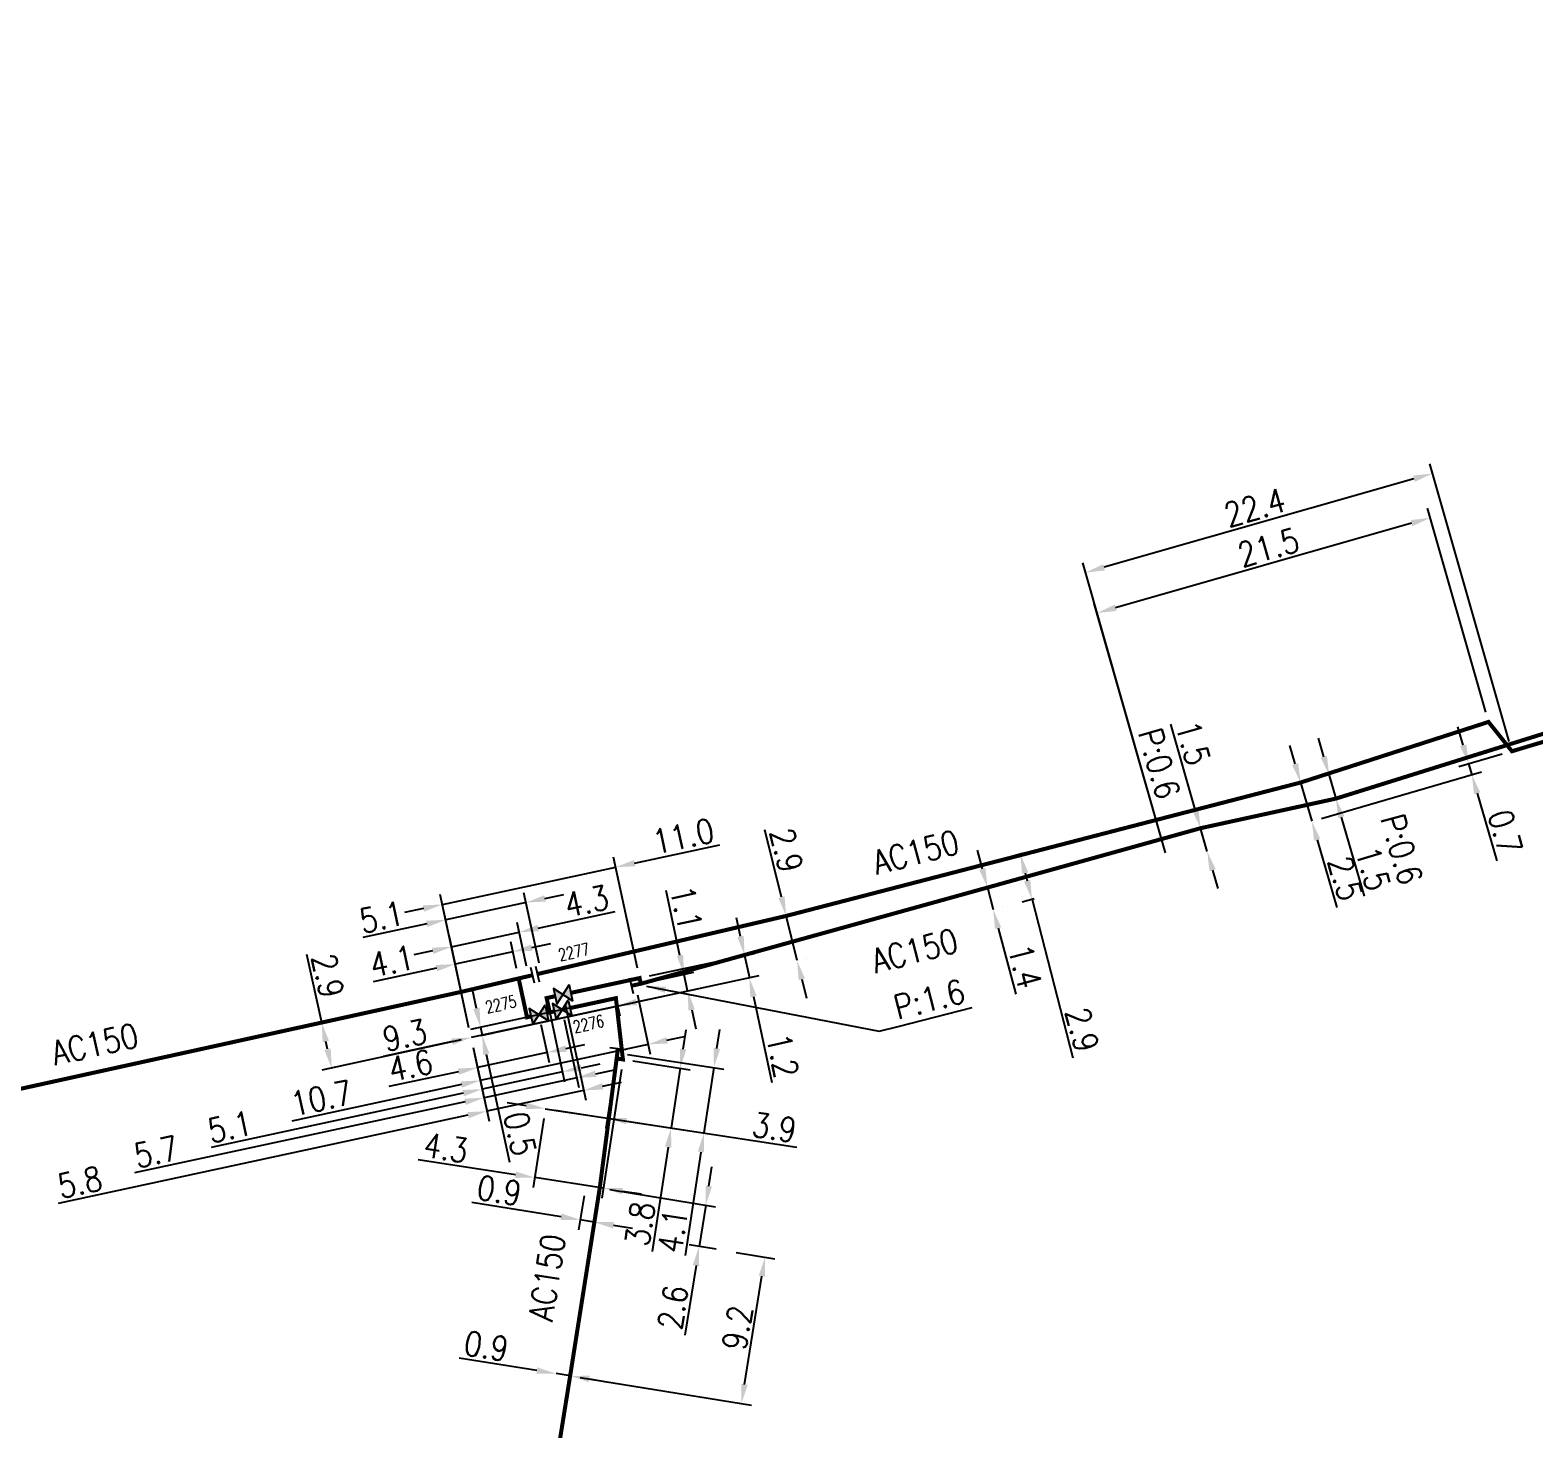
# Model space of a CAD drawing. Header units: millimetres. Extents: x 150000 to 151000, y 127000 to 127640.
# Drawn here: x 150205.5 to 150298.9, y 127209.3 to 127296.1 of the extents above; entities that cross this region are included whole.
import ezdxf
from ezdxf.enums import TextEntityAlignment as Align

# ---------------------------------------------------------------- set-up
doc = ezdxf.new("R2010")
doc.units = ezdxf.units.MM
doc.header["$PDMODE"] = 34
doc.layers.get('0').update_dxf_attribs({"linetype": 'CONTINUOUS'})
doc.layers.get('Defpoints').update_dxf_attribs({"linetype": 'CONTINUOUS'})
for name, color, linetype in [('G_120', 4, 'CONTINUOUS'), ('G_300', 7, 'CONTINUOUS'), ('G_340', 7, 'CONTINUOUS'), ('L_340', 7, 'CONTINUOUS')]:
    doc.layers.add(name, color=color, linetype=linetype)
doc.styles.add('G_ROMANS', font='ROMANS.SHX', dxfattribs={"width": 0.75})
doc.styles.get("Standard").update_dxf_attribs({"font": 'romans.shx', "width": 0.85})
doc.linetypes.add('G_typB_AP', pattern='A,5,-0.3,["o",Standard,S=1.5,R=0,X=0,Y=-0.5],-1.65', length=6.95)
doc.dimstyles.get("Standard").update_dxf_attribs({"dimtxt": 1.5, "dimasz": 1.2, "dimexe": 0.625, "dimexo": 0.625, "dimgap": 0.25, "dimtad": 1, "dimdec": 1, "dimzin": 0, "dimdsep": 46, "dimtxsty": 'Standard', "dimcen": -0.5, "dimadec": 0, "dimazin": 0, "dimtfac": 1, "dimtdec": 1, "dimtmove": 0, "dimatfit": 3, "dimfxl": 0, "dimtolj": 1, "dimtzin": 0, "dimarcsym": 0})

# ---------------------------------------------------------------- blocks, each defined once
blk = doc.blocks.new('*D63')
at = {"layer": 'Defpoints', "color": 0, "linetype": 'Continuous', "transparency": 16777216}
for p in [(150232.279, 127236.369), (150232.901, 127233.537), (150224.254, 127231.638)]:
    blk.add_point(p, dxfattribs=at)
at = {"layer": 'G_120', "color": 0, "linetype": 'Continuous', "lineweight": -2, "transparency": 16777216}
for p, q in [((150223.632, 127234.471), (150222.708, 127238.681)), ((150231.669, 127236.235), (150223.022, 127234.337)), ((150232.291, 127233.403), (150223.644, 127231.504)), ((150223.997, 127232.81), (150223.89, 127233.299))]:
    blk.add_line(p, q, dxfattribs=at)
at = {"layer": 'G_120', "color": 0, "linetype": 'Continuous', "transparency": 16777216}
for points in [[(150224.085, 127233.342), (150223.694, 127233.256), (150223.632, 127234.471)], [(150224.192, 127232.853), (150223.802, 127232.767), (150224.254, 127231.638)]]:
    blk.add_solid(points, dxfattribs=at)
at = {"layer": 'G_120', "color": 0, "linetype": 'Continuous', "transparency": 16777216, "insert": (150224.018, 127237.377), "char_height": 1.5, "attachment_point": 5, "rotation": 282.38404}
blk.add_mtext('\\A1;2.9', dxfattribs=at)
blk = doc.blocks.new('*D64')
at = {"layer": 'Defpoints', "color": 0, "linetype": 'Continuous', "transparency": 16777216}
for p in [(150252.45, 127241.084), (150253.134, 127238.318), (150253.134, 127238.318)]:
    blk.add_point(p, dxfattribs=at)
at = {"layer": 'G_120', "color": 0, "linetype": 'Continuous', "lineweight": -2, "transparency": 16777216}
for p, q in [((150252.162, 127242.249), (150251.127, 127246.434)), ((150253.134, 127238.318), (150252.45, 127241.084)), ((150253.741, 127238.468), (150253.741, 127238.468)), ((150253.422, 127237.153), (150253.711, 127235.988))]:
    blk.add_line(p, q, dxfattribs=at)
at = {"layer": 'G_120', "color": 0, "linetype": 'Continuous', "transparency": 16777216}
for points in [[(150252.356, 127242.297), (150251.968, 127242.201), (150252.45, 127241.084)], [(150253.617, 127237.201), (150253.228, 127237.105), (150253.134, 127238.318)]]:
    blk.add_solid(points, dxfattribs=at)
at = {"layer": 'G_120', "color": 0, "linetype": 'Continuous', "transparency": 16777216, "insert": (150252.471, 127245.164), "char_height": 1.5, "attachment_point": 5, "rotation": 283.89319}
blk.add_mtext('\\A1;2.9', dxfattribs=at)
blk = doc.blocks.new('*D65')
at = {"layer": 'Defpoints', "color": 0, "linetype": 'Continuous', "transparency": 16777216}
for p in [(150267.73, 127245.105), (150268.453, 127242.297), (150267.708, 127242.105)]:
    blk.add_point(p, dxfattribs=at)
at = {"layer": 'G_120', "color": 0, "linetype": 'Continuous', "lineweight": -2, "transparency": 16777216}
for p, q in [((150267.125, 127244.949), (150266.38, 127244.757)), ((150267.284, 127243.751), (150267.409, 127243.267)), ((150267.848, 127242.141), (150267.103, 127241.949)), ((150267.708, 127242.105), (150270.241, 127232.269))]:
    blk.add_line(p, q, dxfattribs=at)
at = {"layer": 'G_120', "color": 0, "linetype": 'Continuous', "transparency": 16777216}
for points in [[(150267.478, 127243.801), (150267.09, 127243.701), (150266.985, 127244.913)], [(150267.603, 127243.317), (150267.215, 127243.217), (150267.708, 127242.105)]]:
    blk.add_solid(points, dxfattribs=at)
at = {"layer": 'G_120', "color": 0, "linetype": 'Continuous', "transparency": 16777216, "insert": (150270.822, 127234.025), "char_height": 1.5, "attachment_point": 5, "rotation": 284.44265}
blk.add_mtext('\\A1;2.9', dxfattribs=at)
blk = doc.blocks.new('*D127')
at = {"layer": 'Defpoints', "color": 0, "linetype": 'Continuous', "transparency": 16777216}
for p in [(150248.725, 127220.303), (150251.141, 127219.914), (150239.05, 127212.541)]:
    blk.add_point(p, dxfattribs=at)
at = {"layer": 'G_120', "color": 0, "linetype": 'Continuous', "lineweight": -2, "transparency": 16777216}
for p, q in [((150249.342, 127220.203), (150251.758, 127219.815)), ((150249.87, 127212.015), (150250.951, 127218.729)), ((150239.667, 127212.442), (150250.297, 127210.731))]:
    blk.add_line(p, q, dxfattribs=at)
at = {"layer": 'G_120', "color": 0, "linetype": 'Continuous', "transparency": 16777216}
for points in [[(150250.753, 127218.761), (150251.148, 127218.697), (150251.141, 127219.914)], [(150249.673, 127212.047), (150250.068, 127211.984), (150249.68, 127210.831)]]:
    blk.add_solid(points, dxfattribs=at)
at = {"layer": 'G_120', "color": 0, "linetype": 'Continuous', "transparency": 16777216, "insert": (150249.423, 127215.531), "char_height": 1.5, "attachment_point": 5, "rotation": 80.85842}
blk.add_mtext('\\A1;9.2', dxfattribs=at)
blk = doc.blocks.new('*D128')
at = {"layer": 'Defpoints', "color": 0, "linetype": 'Continuous', "transparency": 16777216}
for p in [(150238.173, 127212.682), (150238.173, 127212.682), (150239.051, 127212.541)]:
    blk.add_point(p, dxfattribs=at)
at = {"layer": 'G_120', "color": 0, "linetype": 'Continuous', "lineweight": -2, "transparency": 16777216}
for p, q in [((150236.988, 127212.873), (150232.154, 127213.651)), ((150239.051, 127212.541), (150238.173, 127212.682)), ((150240.235, 127212.351), (150241.42, 127212.16))]:
    blk.add_line(p, q, dxfattribs=at)
at = {"layer": 'G_120', "color": 0, "linetype": 'Continuous', "transparency": 16777216}
for points in [[(150237.02, 127213.071), (150236.956, 127212.676), (150238.173, 127212.682)], [(150240.267, 127212.548), (150240.204, 127212.153), (150239.051, 127212.541)]]:
    blk.add_solid(points, dxfattribs=at)
at = {"layer": 'G_120', "color": 0, "linetype": 'Continuous', "transparency": 16777216, "insert": (150233.849, 127214.391), "char_height": 1.5, "attachment_point": 5, "rotation": 350.85842}
blk.add_mtext('\\A1;0.9', dxfattribs=at)
blk = doc.blocks.new('*D155')
at = {"layer": 'Defpoints', "color": 0, "linetype": 'Continuous', "transparency": 16777216}
for p in [(150240.886, 127224.198), (150247.049, 127220.572), (150248.725, 127220.303)]:
    blk.add_point(p, dxfattribs=at)
at = {"layer": 'G_120', "color": 0, "linetype": 'Continuous', "lineweight": -2, "transparency": 16777216}
for p, q in [((150247.653, 127224.324), (150247.844, 127225.509)), ((150241.503, 127224.098), (150248.079, 127223.04)), ((150247.462, 127223.139), (150247.049, 127220.572)), ((150248.108, 127220.402), (150246.432, 127220.672)), ((150246.859, 127219.388), (150246.164, 127215.072))]:
    blk.add_line(p, q, dxfattribs=at)
at = {"layer": 'G_120', "color": 0, "linetype": 'Continuous', "transparency": 16777216}
for points in [[(150247.455, 127224.356), (150247.85, 127224.292), (150247.462, 127223.139)], [(150246.661, 127219.419), (150247.056, 127219.356), (150247.049, 127220.572)]]:
    blk.add_solid(points, dxfattribs=at)
at = {"layer": 'G_120', "color": 0, "linetype": 'Continuous', "transparency": 16777216, "insert": (150245.429, 127216.796), "char_height": 1.5, "attachment_point": 5, "rotation": 80.85842}
blk.add_mtext('\\A1;2.6', dxfattribs=at)
blk = doc.blocks.new('*D156')
at = {"layer": 'Defpoints', "color": 0, "linetype": 'Continuous', "transparency": 16777216}
for p in [(150240.011, 127224.338), (150240.886, 127224.198), (150239.671, 127222.227)]:
    blk.add_point(p, dxfattribs=at)
at = {"layer": 'G_120', "color": 0, "linetype": 'Continuous', "lineweight": -2, "transparency": 16777216}
for p, q in [((150239.912, 127223.721), (150239.572, 127221.61)), ((150238.487, 127222.417), (150232.958, 127223.307)), ((150240.786, 127223.581), (150240.447, 127221.469)), ((150240.546, 127222.086), (150239.671, 127222.227)), ((150241.731, 127221.895), (150242.915, 127221.705))]:
    blk.add_line(p, q, dxfattribs=at)
at = {"layer": 'G_120', "color": 0, "linetype": 'Continuous', "transparency": 16777216}
for points in [[(150238.518, 127222.615), (150238.455, 127222.22), (150239.671, 127222.227)], [(150241.762, 127222.093), (150241.699, 127221.698), (150240.546, 127222.086)]]:
    blk.add_solid(points, dxfattribs=at)
at = {"layer": 'G_120', "color": 0, "linetype": 'Continuous', "transparency": 16777216, "insert": (150234.652, 127224.047), "char_height": 1.5, "attachment_point": 5, "rotation": 350.85842}
blk.add_mtext('\\A1;0.9', dxfattribs=at)
blk = doc.blocks.new('*D157')
at = {"layer": 'Defpoints', "color": 0, "linetype": 'Continuous', "transparency": 16777216}
for p in [(150264.939, 127242.844), (150265.298, 127241.491), (150265.298, 127241.491)]:
    blk.add_point(p, dxfattribs=at)
at = {"layer": 'G_120', "color": 0, "linetype": 'Continuous', "lineweight": -2, "transparency": 16777216}
for p, q in [((150264.631, 127244.004), (150264.323, 127245.164)), ((150264.939, 127242.844), (150265.298, 127241.491)), ((150265.543, 127243.005), (150265.543, 127243.005)), ((150265.902, 127241.652), (150265.902, 127241.652)), ((150265.606, 127240.331), (150266.696, 127236.224))]:
    blk.add_line(p, q, dxfattribs=at)
at = {"layer": 'G_120', "color": 0, "linetype": 'Continuous', "transparency": 16777216}
for points in [[(150264.824, 127244.055), (150264.437, 127243.953), (150264.939, 127242.844)], [(150265.799, 127240.383), (150265.412, 127240.28), (150265.298, 127241.491)]]:
    blk.add_solid(points, dxfattribs=at)
at = {"layer": 'G_120', "color": 0, "linetype": 'Continuous', "transparency": 16777216, "insert": (150267.272, 127237.954), "char_height": 1.5, "attachment_point": 5, "rotation": 284.87034}
blk.add_mtext('\\A1;1.4', dxfattribs=at)
blk = doc.blocks.new('*D158')
at = {"layer": 'Defpoints', "color": 0, "linetype": 'Continuous', "transparency": 16777216}
for p in [(150278.168, 127246.529), (150278.58, 127245.086), (150278.58, 127245.086)]:
    blk.add_point(p, dxfattribs=at)
at = {"layer": 'G_120', "color": 0, "linetype": 'Continuous', "lineweight": -2, "transparency": 16777216}
for p, q in [((150277.838, 127247.682), (150276.325, 127252.978)), ((150278.58, 127245.086), (150278.168, 127246.529)), ((150278.91, 127243.933), (150279.24, 127242.779))]:
    blk.add_line(p, q, dxfattribs=at)
at = {"layer": 'G_120', "color": 0, "linetype": 'Continuous', "transparency": 16777216}
for points in [[(150278.031, 127247.737), (150277.646, 127247.627), (150278.168, 127246.529)], [(150279.103, 127243.988), (150278.718, 127243.878), (150278.58, 127245.086)]]:
    blk.add_solid(points, dxfattribs=at)
at = {"layer": 'G_120', "color": 0, "linetype": 'Continuous', "transparency": 16777216, "insert": (150277.697, 127251.815), "char_height": 1.5, "attachment_point": 5, "rotation": 285.95245}
blk.add_mtext('\\A1;1.5', dxfattribs=at)
blk = doc.blocks.new('*D163')
at = {"layer": 'Defpoints', "color": 0, "linetype": 'Continuous', "transparency": 16777216}
for p in [(150286.15, 127249.808), (150286.15, 127249.808), (150286.567, 127248.366)]:
    blk.add_point(p, dxfattribs=at)
at = {"layer": 'G_120', "color": 0, "linetype": 'Continuous', "lineweight": -2, "transparency": 16777216}
for p, q in [((150285.816, 127250.961), (150285.482, 127252.114)), ((150286.15, 127249.808), (150286.567, 127248.366)), ((150286.901, 127247.213), (150288.318, 127242.315))]:
    blk.add_line(p, q, dxfattribs=at)
at = {"layer": 'G_120', "color": 0, "linetype": 'Continuous', "transparency": 16777216}
for points in [[(150286.008, 127251.017), (150285.624, 127250.905), (150286.15, 127249.808)], [(150287.093, 127247.269), (150286.708, 127247.158), (150286.567, 127248.366)]]:
    blk.add_solid(points, dxfattribs=at)
at = {"layer": 'G_120', "color": 0, "linetype": 'Continuous', "transparency": 16777216, "insert": (150288.863, 127244.028), "char_height": 1.5, "attachment_point": 5, "rotation": 286.14043}
blk.add_mtext('\\A1;1.5', dxfattribs=at)
blk = doc.blocks.new('*D179')
at = {"layer": 'Defpoints', "color": 0, "linetype": 'Continuous', "transparency": 16777216}
for p in [(150241.981, 127232.586), (150237.507, 127229.122), (150237.507, 127229.122)]:
    blk.add_point(p, dxfattribs=at)
at = {"layer": 'L_340', "color": 0, "linetype": 'Continuous', "lineweight": -2, "transparency": 16777216}
for p, q in [((150241.887, 127231.968), (150241.267, 127227.915)), ((150236.32, 127229.304), (150235.134, 127229.485)), ((150237.507, 127229.122), (150241.362, 127228.533)), ((150242.548, 127228.352), (150253.107, 127226.738))]:
    blk.add_line(p, q, dxfattribs=at)
at = {"layer": 'L_340', "color": 0, "linetype": 'Continuous', "transparency": 16777216}
for points in [[(150236.351, 127229.502), (150236.29, 127229.106), (150237.507, 127229.122)], [(150242.578, 127228.55), (150242.518, 127228.154), (150241.362, 127228.533)]]:
    blk.add_solid(points, dxfattribs=at)
at = {"layer": 'L_340', "color": 0, "linetype": 'Continuous', "transparency": 16777216, "insert": (150251.721, 127227.961), "char_height": 1.5, "attachment_point": 5, "rotation": 351.30947}
blk.add_mtext('\\A1;3.9', dxfattribs=at)
blk = doc.blocks.new('*D180')
at = {"layer": 'Defpoints', "color": 0, "linetype": 'Continuous', "transparency": 16777216}
for p in [(150242.324, 127232.18), (150237.507, 127229.122), (150236.853, 127224.845)]:
    blk.add_point(p, dxfattribs=at)
at = {"layer": 'G_120', "color": 0, "linetype": 'Continuous', "lineweight": -2, "transparency": 16777216}
for p, q in [((150242.229, 127231.562), (150241.009, 127223.578)), ((150237.412, 127228.505), (150236.758, 127224.227)), ((150235.667, 127225.027), (150229.619, 127225.951)), ((150241.104, 127224.196), (150236.853, 127224.845)), ((150242.29, 127224.014), (150243.476, 127223.833))]:
    blk.add_line(p, q, dxfattribs=at)
at = {"layer": 'G_120', "color": 0, "linetype": 'Continuous', "transparency": 16777216}
for points in [[(150235.697, 127225.224), (150235.636, 127224.829), (150236.853, 127224.845)], [(150242.32, 127224.212), (150242.26, 127223.817), (150241.104, 127224.196)]]:
    blk.add_solid(points, dxfattribs=at)
at = {"layer": 'G_120', "color": 0, "linetype": 'Continuous', "transparency": 16777216, "insert": (150231.338, 127226.7), "char_height": 1.5, "attachment_point": 5, "rotation": 351.30947}
blk.add_mtext('\\A1;4.3', dxfattribs=at)
blk = doc.blocks.new('*D181')
at = {"layer": 'Defpoints', "color": 0, "linetype": 'Continuous', "transparency": 16777216}
for p in [(150242.324, 127232.18), (150237.507, 127229.122), (150245.31, 127227.93)]:
    blk.add_point(p, dxfattribs=at)
at = {"layer": 'G_120', "color": 0, "linetype": 'Continuous', "lineweight": -2, "transparency": 16777216}
for p, q in [((150246.058, 127232.823), (150246.239, 127234.009)), ((150242.942, 127232.085), (150246.495, 127231.542)), ((150245.877, 127231.637), (150245.31, 127227.93)), ((150238.124, 127229.028), (150245.928, 127227.835)), ((150245.129, 127226.743), (150244.137, 127220.257))]:
    blk.add_line(p, q, dxfattribs=at)
at = {"layer": 'G_120', "color": 0, "linetype": 'Continuous', "transparency": 16777216}
for points in [[(150245.86, 127232.853), (150246.256, 127232.793), (150245.877, 127231.637)], [(150244.931, 127226.774), (150245.327, 127226.713), (150245.31, 127227.93)]]:
    blk.add_solid(points, dxfattribs=at)
at = {"layer": 'G_120', "color": 0, "linetype": 'Continuous', "transparency": 16777216, "insert": (150243.388, 127221.976), "char_height": 1.5, "attachment_point": 5, "rotation": 81.30947}
blk.add_mtext('\\A1;3.8', dxfattribs=at)
blk = doc.blocks.new('*D182')
at = {"layer": 'Defpoints', "color": 0, "linetype": 'Continuous', "transparency": 16777216}
for p in [(150241.981, 127232.586), (150237.507, 127229.122), (150247.35, 127227.618)]:
    blk.add_point(p, dxfattribs=at)
at = {"layer": 'L_340', "color": 0, "linetype": 'Continuous', "lineweight": -2, "transparency": 16777216}
for p, q in [((150248.151, 127232.857), (150248.332, 127234.043)), ((150242.599, 127232.492), (150248.587, 127231.576)), ((150247.97, 127231.671), (150247.35, 127227.618)), ((150238.124, 127229.028), (150247.968, 127227.523)), ((150247.169, 127226.432), (150246.187, 127220.007))]:
    blk.add_line(p, q, dxfattribs=at)
at = {"layer": 'L_340', "color": 0, "linetype": 'Continuous', "transparency": 16777216}
for points in [[(150247.953, 127232.887), (150248.349, 127232.827), (150247.97, 127231.671)], [(150246.971, 127226.462), (150247.366, 127226.401), (150247.35, 127227.618)]]:
    blk.add_solid(points, dxfattribs=at)
at = {"layer": 'L_340', "color": 0, "linetype": 'Continuous', "transparency": 16777216, "insert": (150245.41, 127221.545), "char_height": 1.5, "attachment_point": 5, "rotation": 81.30947}
blk.add_mtext('\\A1;4.1', dxfattribs=at)
blk = doc.blocks.new('*D183')
at = {"layer": 'Defpoints', "color": 0, "linetype": 'Continuous', "transparency": 16777216}
for p in [(150241.888, 127235.981), (150232.901, 127233.537), (150232.901, 127233.537)]:
    blk.add_point(p, dxfattribs=at)
at = {"layer": 'G_120', "color": 0, "linetype": 'Continuous', "lineweight": -2, "transparency": 16777216}
for p, q in [((150243.166, 127235.745), (150244.34, 127235.997)), ((150241.993, 127235.492), (150232.901, 127233.537)), ((150242.02, 127235.37), (150242.125, 127234.881)), ((150231.728, 127233.285), (150227.454, 127232.365))]:
    blk.add_line(p, q, dxfattribs=at)
at = {"layer": 'G_120', "color": 0, "linetype": 'Continuous', "transparency": 16777216}
for points in [[(150243.124, 127235.94), (150243.208, 127235.549), (150241.993, 127235.492)], [(150231.686, 127233.48), (150231.77, 127233.089), (150232.901, 127233.537)]]:
    blk.add_solid(points, dxfattribs=at)
at = {"layer": 'G_120', "color": 0, "linetype": 'Continuous', "transparency": 16777216, "insert": (150228.794, 127233.676), "char_height": 1.5, "attachment_point": 5, "rotation": 12.13827}
blk.add_mtext('\\A1;9.3', dxfattribs=at)
blk = doc.blocks.new('*D184')
at = {"layer": 'Defpoints', "color": 0, "linetype": 'Continuous', "transparency": 16777216}
for p in [(150231.329, 127240.845), (150237.258, 127237.533), (150232.901, 127233.537)]:
    blk.add_point(p, dxfattribs=at)
at = {"layer": 'L_340', "color": 0, "linetype": 'Continuous', "lineweight": -2, "transparency": 16777216}
for p, q in [((150237.127, 127238.144), (150236.184, 127242.528)), ((150237.488, 127242.17), (150238.662, 127242.422)), ((150232.77, 127234.148), (150231.198, 127241.456)), ((150236.315, 127241.917), (150231.329, 127240.845)), ((150230.156, 127240.593), (150226.193, 127239.74))]:
    blk.add_line(p, q, dxfattribs=at)
at = {"layer": 'L_340', "color": 0, "linetype": 'Continuous', "transparency": 16777216}
for points in [[(150237.446, 127242.365), (150237.531, 127241.974), (150236.315, 127241.917)], [(150230.114, 127240.788), (150230.198, 127240.397), (150231.329, 127240.845)]]:
    blk.add_solid(points, dxfattribs=at)
at = {"layer": 'L_340', "color": 0, "linetype": 'Continuous', "transparency": 16777216, "insert": (150227.355, 127241.013), "char_height": 1.5, "attachment_point": 5, "rotation": 12.13827}
blk.add_mtext('\\A1;5.1', dxfattribs=at)
blk = doc.blocks.new('*D185')
at = {"layer": 'Defpoints', "color": 0, "linetype": 'Continuous', "transparency": 16777216}
for p in [(150231.921, 127238.094), (150235.854, 127237.206), (150232.901, 127233.537)]:
    blk.add_point(p, dxfattribs=at)
at = {"layer": 'G_120', "color": 0, "linetype": 'Continuous', "lineweight": -2, "transparency": 16777216}
for p, q in [((150235.723, 127237.817), (150235.366, 127239.475)), ((150232.77, 127234.148), (150231.79, 127238.705)), ((150235.498, 127238.864), (150231.921, 127238.094)), ((150236.671, 127239.116), (150237.844, 127239.368)), ((150230.748, 127237.842), (150226.83, 127236.999))]:
    blk.add_line(p, q, dxfattribs=at)
at = {"layer": 'G_120', "color": 0, "linetype": 'Continuous', "transparency": 16777216}
for points in [[(150236.629, 127239.311), (150236.713, 127238.92), (150235.498, 127238.864)], [(150230.706, 127238.037), (150230.79, 127237.646), (150231.921, 127238.094)]]:
    blk.add_solid(points, dxfattribs=at)
at = {"layer": 'G_120', "color": 0, "linetype": 'Continuous', "transparency": 16777216, "insert": (150227.992, 127238.272), "char_height": 1.5, "attachment_point": 5, "rotation": 12.13827}
blk.add_mtext('\\A1;4.1', dxfattribs=at)
blk = doc.blocks.new('*D186')
at = {"layer": 'Defpoints', "color": 0, "linetype": 'Continuous', "transparency": 16777216}
for p in [(150231.689, 127239.171), (150236.479, 127237.351), (150232.901, 127233.537)]:
    blk.add_point(p, dxfattribs=at)
at = {"layer": 'L_340', "color": 0, "linetype": 'Continuous', "lineweight": -2, "transparency": 16777216}
for p, q in [((150237.066, 127240.328), (150241.834, 127241.353)), ((150236.348, 127237.962), (150235.762, 127240.687)), ((150232.77, 127234.148), (150231.558, 127239.783)), ((150231.689, 127239.171), (150235.893, 127240.076)), ((150230.516, 127238.919), (150229.343, 127238.667))]:
    blk.add_line(p, q, dxfattribs=at)
at = {"layer": 'L_340', "color": 0, "linetype": 'Continuous', "transparency": 16777216}
for points in [[(150237.024, 127240.524), (150237.109, 127240.132), (150235.893, 127240.076)], [(150230.474, 127239.115), (150230.558, 127238.724), (150231.689, 127239.171)]]:
    blk.add_solid(points, dxfattribs=at)
at = {"layer": 'L_340', "color": 0, "linetype": 'Continuous', "transparency": 16777216, "insert": (150240.074, 127241.998), "char_height": 1.5, "attachment_point": 5, "rotation": 12.13827}
blk.add_mtext('\\A1;4.3', dxfattribs=at)
blk = doc.blocks.new('*D187')
at = {"layer": 'Defpoints', "color": 0, "linetype": 'Continuous', "transparency": 16777216}
for p in [(150241.888, 127235.981), (150232.901, 127233.537), (150233.592, 127233.686)]:
    blk.add_point(p, dxfattribs=at)
at = {"layer": 'G_120', "color": 0, "linetype": 'Continuous', "lineweight": -2, "transparency": 16777216}
for p, q in [((150241.277, 127235.85), (150232.876, 127234.043)), ((150233.235, 127235.347), (150232.982, 127236.521)), ((150233.487, 127234.174), (150233.592, 127233.686)), ((150233.512, 127233.668), (150234.203, 127233.817)), ((150233.845, 127232.512), (150235.286, 127225.812))]:
    blk.add_line(p, q, dxfattribs=at)
at = {"layer": 'G_120', "color": 0, "linetype": 'Continuous', "transparency": 16777216}
for points in [[(150233.43, 127235.39), (150233.039, 127235.305), (150233.487, 127234.174)], [(150234.04, 127232.554), (150233.649, 127232.47), (150233.592, 127233.686)]]:
    blk.add_solid(points, dxfattribs=at)
at = {"layer": 'G_120', "color": 0, "linetype": 'Continuous', "transparency": 16777216, "insert": (150235.93, 127227.573), "char_height": 1.5, "attachment_point": 5, "rotation": 282.13827}
blk.add_mtext('\\A1;0.5', dxfattribs=at)
blk = doc.blocks.new('*D188')
at = {"layer": 'Defpoints', "color": 0, "linetype": 'Continuous', "transparency": 16777216}
for p in [(150231.125, 127241.797), (150243.359, 127237.228), (150232.901, 127233.537)]:
    blk.add_point(p, dxfattribs=at)
at = {"layer": 'G_120', "color": 0, "linetype": 'Continuous', "lineweight": -2, "transparency": 16777216}
for p, q in [((150243.052, 127244.362), (150248.335, 127245.499)), ((150243.227, 127237.839), (150241.747, 127244.721)), ((150231.125, 127241.797), (150241.879, 127244.11)), ((150232.77, 127234.148), (150230.993, 127242.408)), ((150229.951, 127241.545), (150228.778, 127241.292))]:
    blk.add_line(p, q, dxfattribs=at)
at = {"layer": 'G_120', "color": 0, "linetype": 'Continuous', "transparency": 16777216}
for points in [[(150243.01, 127244.558), (150243.094, 127244.167), (150241.879, 127244.11)], [(150229.909, 127241.74), (150229.993, 127241.349), (150231.125, 127241.797)]]:
    blk.add_solid(points, dxfattribs=at)
at = {"layer": 'G_120', "color": 0, "linetype": 'Continuous', "transparency": 16777216, "insert": (150246.069, 127246.034), "char_height": 1.5, "attachment_point": 5, "rotation": 12.13827}
blk.add_mtext('\\A1;11.0', dxfattribs=at)
blk = doc.blocks.new('*D189')
at = {"layer": 'Defpoints', "color": 0, "linetype": 'Continuous', "transparency": 16777216}
for p in [(150243.092, 127236.803), (150246.339, 127236.427), (150232.901, 127233.537)]:
    blk.add_point(p, dxfattribs=at)
at = {"layer": 'L_340', "color": 0, "linetype": 'Continuous', "lineweight": -2, "transparency": 16777216}
for p, q in [((150245.866, 127238.627), (150244.999, 127242.657)), ((150243.703, 127236.934), (150246.729, 127237.585)), ((150246.339, 127236.427), (150246.118, 127237.454)), ((150233.512, 127233.668), (150246.95, 127236.559)), ((150246.591, 127235.254), (150246.844, 127234.081))]:
    blk.add_line(p, q, dxfattribs=at)
at = {"layer": 'L_340', "color": 0, "linetype": 'Continuous', "transparency": 16777216}
for points in [[(150246.061, 127238.669), (150245.67, 127238.585), (150246.118, 127237.454)], [(150246.787, 127235.296), (150246.396, 127235.212), (150246.339, 127236.427)]]:
    blk.add_solid(points, dxfattribs=at)
at = {"layer": 'L_340', "color": 0, "linetype": 'Continuous', "transparency": 16777216, "insert": (150246.253, 127241.584), "char_height": 1.5, "attachment_point": 5, "rotation": 282.13827}
blk.add_mtext('\\A1;1.1', dxfattribs=at)
blk = doc.blocks.new('*D190')
at = {"layer": 'Defpoints', "color": 0, "linetype": 'Continuous', "transparency": 16777216}
for p in [(150243.359, 127237.228), (150250.172, 127237.252), (150232.901, 127233.537)]:
    blk.add_point(p, dxfattribs=at)
at = {"layer": 'G_120', "color": 0, "linetype": 'Continuous', "lineweight": -2, "transparency": 16777216}
for p, q in [((150249.624, 127239.803), (150249.371, 127240.976)), ((150243.97, 127237.36), (150250.487, 127238.761)), ((150249.876, 127238.63), (150250.172, 127237.252)), ((150233.512, 127233.668), (150250.784, 127237.383)), ((150250.425, 127236.078), (150251.571, 127230.75))]:
    blk.add_line(p, q, dxfattribs=at)
at = {"layer": 'G_120', "color": 0, "linetype": 'Continuous', "transparency": 16777216}
for points in [[(150249.819, 127239.845), (150249.428, 127239.761), (150249.876, 127238.63)], [(150250.62, 127236.12), (150250.229, 127236.036), (150250.172, 127237.252)]]:
    blk.add_solid(points, dxfattribs=at)
at = {"layer": 'G_120', "color": 0, "linetype": 'Continuous', "transparency": 16777216, "insert": (150252.234, 127232.421), "char_height": 1.5, "attachment_point": 5, "rotation": 282.13827}
blk.add_mtext('\\A1;1.2', dxfattribs=at)
blk = doc.blocks.new('*D191')
at = {"layer": 'Defpoints', "color": 0, "linetype": 'Continuous', "transparency": 16777216}
for p in [(150243.092, 127236.803), (150232.901, 127233.537), (150233.474, 127230.874)]:
    blk.add_point(p, dxfattribs=at)
at = {"layer": 'L_340', "color": 0, "linetype": 'Continuous', "lineweight": -2, "transparency": 16777216}
for p, q in [((150243.224, 127236.192), (150244.017, 127232.502)), ((150243.886, 127233.113), (150233.474, 127230.874)), ((150245.059, 127233.366), (150246.232, 127233.618)), ((150233.033, 127232.926), (150233.605, 127230.263)), ((150232.301, 127230.622), (150221.777, 127228.358))]:
    blk.add_line(p, q, dxfattribs=at)
at = {"layer": 'L_340', "color": 0, "linetype": 'Continuous', "transparency": 16777216}
for points in [[(150245.017, 127233.561), (150245.101, 127233.17), (150243.886, 127233.113)], [(150232.259, 127230.817), (150232.343, 127230.426), (150233.474, 127230.874)]]:
    blk.add_solid(points, dxfattribs=at)
at = {"layer": 'L_340', "color": 0, "linetype": 'Continuous', "transparency": 16777216, "insert": (150223.622, 127229.778), "char_height": 1.5, "attachment_point": 5, "rotation": 12.13827}
blk.add_mtext('\\A1;10.7', dxfattribs=at)
blk = doc.blocks.new('*D192')
at = {"layer": 'Defpoints', "color": 0, "linetype": 'Continuous', "transparency": 16777216}
for p in [(150237.591, 127235.988), (150232.901, 127233.537), (150233.589, 127230.338)]:
    blk.add_point(p, dxfattribs=at)
at = {"layer": 'G_120', "color": 0, "linetype": 'Continuous', "lineweight": -2, "transparency": 16777216}
for p, q in [((150237.722, 127235.376), (150238.707, 127230.799)), ((150233.033, 127232.926), (150233.721, 127229.727)), ((150238.575, 127231.41), (150233.589, 127230.338)), ((150239.748, 127231.663), (150240.922, 127231.915)), ((150232.416, 127230.086), (150216.778, 127226.722))]:
    blk.add_line(p, q, dxfattribs=at)
at = {"layer": 'G_120', "color": 0, "linetype": 'Continuous', "transparency": 16777216}
for points in [[(150239.706, 127231.858), (150239.79, 127231.467), (150238.575, 127231.41)], [(150232.374, 127230.281), (150232.458, 127229.89), (150233.589, 127230.338)]]:
    blk.add_solid(points, dxfattribs=at)
at = {"layer": 'G_120', "color": 0, "linetype": 'Continuous', "transparency": 16777216, "insert": (150217.94, 127227.995), "char_height": 1.5, "attachment_point": 5, "rotation": 12.13827}
blk.add_mtext('\\A1;5.1', dxfattribs=at)
blk = doc.blocks.new('G_340_07')
at = {"color": 0, "linetype": 'Continuous', "const_width": 0.25, "flags": 128}
blk.add_lwpolyline([(0, 0), (1.25, 0)], dxfattribs=at)
at = {"color": 0, "linetype": 'Continuous', "flags": 128}
blk.add_lwpolyline([(1.25, -0.5), (1.25, 0.5)], dxfattribs=at)
at = {"color": 0, "linetype": 'Continuous', "style": 'G_ROMANS', "width": 0.75, "flags": 3}
for tag, p in [('DEF_LEG', (0, -5)), ('DEF_COUP', (0, -7.5)), ('DEF_TYPE', (0, -10))]:
    blk.add_attdef(tag, text='', height=1.2, dxfattribs=at).set_placement(p, align=Align.MIDDLE)
blk = doc.blocks.new('G_300_04')
at = {"linetype": 'Continuous'}
h = blk.add_hatch(color=0, dxfattribs=at)
h.paths.add_polyline_path([(-1, 1), (-1, -1), (0, 0)])
h.paths.add_polyline_path([(1, 1), (0, 0), (1, -1)])
at = {"color": 0, "linetype": 'Continuous', "flags": 128}
blk.add_lwpolyline([(-1, -1), (1, 1), (1, -1), (-1, 1)], close=True, dxfattribs=at)
at = {"color": 0, "linetype": 'Continuous', "width": 0.75}
blk.add_attdef('NUM', text='', height=1.5, dxfattribs=at).set_placement((0, 2.1), align=Align.MIDDLE_CENTER)
at = {"color": 0, "linetype": 'Continuous', "width": 0.75, "flags": 3}
for tag, p in [('DEF_LEG', (0, -5)), ('DEF_COUP', (0, -7.5)), ('DEF_TYPE', (0, -10))]:
    blk.add_attdef(tag, text='', height=1.2, dxfattribs=at).set_placement(p, align=Align.MIDDLE)
blk = doc.blocks.new('*D193')
at = {"layer": 'Defpoints', "color": 0, "linetype": 'Continuous', "transparency": 16777216}
for p in [(150238.554, 127235.26), (150232.901, 127233.537), (150233.705, 127229.801)]:
    blk.add_point(p, dxfattribs=at)
at = {"layer": 'G_300', "color": 0, "linetype": 'Continuous', "lineweight": -2, "transparency": 16777216}
for p, q in [((150238.685, 127234.649), (150239.593, 127230.428)), ((150233.033, 127232.926), (150233.836, 127229.19)), ((150240.635, 127231.292), (150241.808, 127231.544)), ((150239.461, 127231.039), (150233.705, 127229.801)), ((150232.531, 127229.549), (150212.026, 127225.138))]:
    blk.add_line(p, q, dxfattribs=at)
at = {"layer": 'G_300', "color": 0, "linetype": 'Continuous', "transparency": 16777216}
for points in [[(150240.592, 127231.487), (150240.677, 127231.096), (150239.461, 127231.039)], [(150232.489, 127229.744), (150232.574, 127229.353), (150233.705, 127229.801)]]:
    blk.add_solid(points, dxfattribs=at)
at = {"layer": 'G_300', "color": 0, "linetype": 'Continuous', "transparency": 16777216, "insert": (150213.366, 127226.449), "char_height": 1.5, "attachment_point": 5, "rotation": 12.13827}
blk.add_mtext('\\A1;5.7', dxfattribs=at)
blk = doc.blocks.new('*D194')
at = {"layer": 'Defpoints', "color": 0, "linetype": 'Continuous', "transparency": 16777216}
for p in [(150238.608, 127236.206), (150232.901, 127233.537), (150233.884, 127228.967)]:
    blk.add_point(p, dxfattribs=at)
at = {"layer": 'G_300', "color": 0, "linetype": 'Continuous', "lineweight": -2, "transparency": 16777216}
for p, q in [((150238.74, 127235.595), (150240.019, 127229.648)), ((150233.033, 127232.926), (150234.015, 127228.356)), ((150239.887, 127230.259), (150233.884, 127228.967)), ((150241.061, 127230.511), (150242.234, 127230.763)), ((150232.711, 127228.715), (150207.289, 127223.247))]:
    blk.add_line(p, q, dxfattribs=at)
at = {"layer": 'G_300', "color": 0, "linetype": 'Continuous', "transparency": 16777216}
for points in [[(150241.019, 127230.707), (150241.103, 127230.315), (150239.887, 127230.259)], [(150232.669, 127228.911), (150232.753, 127228.52), (150233.884, 127228.967)]]:
    blk.add_solid(points, dxfattribs=at)
at = {"layer": 'G_300', "color": 0, "linetype": 'Continuous', "transparency": 16777216, "insert": (150208.629, 127224.558), "char_height": 1.5, "attachment_point": 5, "rotation": 12.13827}
blk.add_mtext('\\A1;5.8', dxfattribs=at)
blk = doc.blocks.new('*D195')
at = {"layer": 'Defpoints', "color": 0, "linetype": 'Continuous', "transparency": 16777216}
for p in [(150237.108, 127234.953), (150232.901, 127233.537), (150233.302, 127231.672)]:
    blk.add_point(p, dxfattribs=at)
at = {"layer": 'G_300', "color": 0, "linetype": 'Continuous', "lineweight": -2, "transparency": 16777216}
for p, q in [((150237.24, 127234.342), (150237.746, 127231.989)), ((150238.788, 127232.852), (150239.961, 127233.104)), ((150233.033, 127232.926), (150233.434, 127231.061)), ((150237.614, 127232.6), (150233.302, 127231.672)), ((150232.129, 127231.42), (150227.809, 127230.491))]:
    blk.add_line(p, q, dxfattribs=at)
at = {"layer": 'G_300', "color": 0, "linetype": 'Continuous', "transparency": 16777216}
for points in [[(150238.746, 127233.047), (150238.83, 127232.656), (150237.614, 127232.6)], [(150232.087, 127231.615), (150232.171, 127231.224), (150233.302, 127231.672)]]:
    blk.add_solid(points, dxfattribs=at)
at = {"layer": 'G_300', "color": 0, "linetype": 'Continuous', "transparency": 16777216, "insert": (150229.149, 127231.802), "char_height": 1.5, "attachment_point": 5, "rotation": 12.13827}
blk.add_mtext('\\A1;4.6', dxfattribs=at)
blk = doc.blocks.new('*D196')
at = {"layer": 'Defpoints', "color": 0, "linetype": 'Continuous', "transparency": 16777216}
for p in [(150284.371, 127249.362), (150285.069, 127246.962), (150285.069, 127246.962)]:
    blk.add_point(p, dxfattribs=at)
at = {"layer": 'G_120', "color": 0, "linetype": 'Continuous', "lineweight": -2, "transparency": 16777216}
for p, q in [((150284.036, 127250.514), (150283.7, 127251.667)), ((150284.371, 127249.362), (150285.069, 127246.962)), ((150285.404, 127245.809), (150286.625, 127241.612))]:
    blk.add_line(p, q, dxfattribs=at)
at = {"layer": 'G_120', "color": 0, "linetype": 'Continuous', "transparency": 16777216}
for points in [[(150284.228, 127250.57), (150283.844, 127250.458), (150284.371, 127249.362)], [(150285.596, 127245.865), (150285.212, 127245.753), (150285.069, 127246.962)]]:
    blk.add_solid(points, dxfattribs=at)
at = {"layer": 'G_120', "color": 0, "linetype": 'Continuous', "transparency": 16777216, "insert": (150287.142, 127243.414), "char_height": 1.5, "attachment_point": 5, "rotation": 286.21878}
blk.add_mtext('\\A1;2.5', dxfattribs=at)
blk = doc.blocks.new('*D197')
at = {"layer": 'Defpoints', "color": 0, "linetype": 'Continuous', "transparency": 16777216}
for p in [(150271.741, 127259.879), (150296.033, 127253.123), (150276.166, 127244.396)]:
    blk.add_point(p, dxfattribs=at)
at = {"layer": 'G_120', "color": 0, "linetype": 'Continuous', "lineweight": -2, "transparency": 16777216}
for p, q in [((150295.861, 127253.724), (150292.241, 127266.389)), ((150291.259, 127265.458), (150272.894, 127260.209)), ((150275.995, 127244.997), (150271.569, 127260.48))]:
    blk.add_line(p, q, dxfattribs=at)
at = {"layer": 'G_120', "color": 0, "linetype": 'Continuous', "transparency": 16777216}
for points in [[(150291.204, 127265.651), (150291.314, 127265.266), (150292.413, 127265.788)], [(150272.839, 127260.401), (150272.949, 127260.017), (150271.741, 127259.879)]]:
    blk.add_solid(points, dxfattribs=at)
at = {"layer": 'G_120', "color": 0, "linetype": 'Continuous', "transparency": 16777216, "insert": (150282.379, 127263.96), "char_height": 1.5, "attachment_point": 5, "rotation": 15.95245}
blk.add_mtext('\\A1;21.5', dxfattribs=at)
blk = doc.blocks.new('*D198')
at = {"layer": 'Defpoints', "color": 0, "linetype": 'Continuous', "transparency": 16777216}
for p in [(150271.024, 127262.388), (150297.489, 127251.303), (150276.166, 127244.396)]:
    blk.add_point(p, dxfattribs=at)
at = {"layer": 'G_120', "color": 0, "linetype": 'Continuous', "lineweight": -2, "transparency": 16777216}
for p, q in [((150297.317, 127251.904), (150292.389, 127269.145)), ((150291.407, 127268.214), (150272.177, 127262.718)), ((150275.995, 127244.997), (150270.852, 127262.989))]:
    blk.add_line(p, q, dxfattribs=at)
at = {"layer": 'G_120', "color": 0, "linetype": 'Continuous', "transparency": 16777216}
for points in [[(150291.352, 127268.407), (150291.462, 127268.022), (150292.561, 127268.544)], [(150272.122, 127262.91), (150272.232, 127262.525), (150271.024, 127262.388)]]:
    blk.add_solid(points, dxfattribs=at)
at = {"layer": 'G_120', "color": 0, "linetype": 'Continuous', "transparency": 16777216, "insert": (150281.532, 127266.432), "char_height": 1.5, "attachment_point": 5, "rotation": 15.95245}
blk.add_mtext('\\A1;22.4', dxfattribs=at)
blk = doc.blocks.new('*D199')
at = {"layer": 'Defpoints', "color": 0, "linetype": 'Continuous', "transparency": 16777216}
for p in [(150297.489, 127251.303), (150294.996, 127249.849), (150285.069, 127246.962)]:
    blk.add_point(p, dxfattribs=at)
at = {"layer": 'G_120', "color": 0, "linetype": 'Continuous', "lineweight": -2, "transparency": 16777216}
for p, q in [((150294.465, 127251.674), (150294.13, 127252.826)), ((150296.889, 127251.129), (150294.2, 127250.347)), ((150285.669, 127247.136), (150295.596, 127250.024)), ((150294.801, 127250.521), (150294.996, 127249.849)), ((150295.331, 127248.697), (150296.552, 127244.5))]:
    blk.add_line(p, q, dxfattribs=at)
at = {"layer": 'G_120', "color": 0, "linetype": 'Continuous', "transparency": 16777216}
for points in [[(150294.657, 127251.729), (150294.273, 127251.618), (150294.801, 127250.521)], [(150295.523, 127248.753), (150295.139, 127248.641), (150294.996, 127249.849)]]:
    blk.add_solid(points, dxfattribs=at)
at = {"layer": 'G_120', "color": 0, "linetype": 'Continuous', "transparency": 16777216, "insert": (150297.07, 127246.301), "char_height": 1.5, "attachment_point": 5, "rotation": 286.21878}
blk.add_mtext('\\A1;0.7', dxfattribs=at)

msp = doc.modelspace()

# ---------------------------------------------------------------- linework, layer by layer
at = {"layer": 'G_120', "linetype": 'G_typB_AP', "flags": 128}
for points in [[(150243.092, 127236.803, 0.25, 0.25, 0), (150243.092, 127236.803, 0.25, 0.25, 0), (150243.434, 127236.876, 0.25, 0.25, 0), (150243.434, 127236.876, 0.25, 0.25, 0), (150264.939, 127242.844, 0.25, 0.25, 0), (150278.168, 127246.529, 0.25, 0.25, 0), (150286.567, 127248.366, 0.25, 0.25, 0), (150301.275, 127252.965, 0.25, 0.25, 0), (150312.984, 127257.085, 0.25, 0.25, 0), (150324.707, 127261.156, 0.25, 0.25, 0), (150334.043, 127264.365, 0.25, 0.25, 0), (150334.043, 127264.365, 0.25, 0.25, 0), (150337.279, 127266.281, 0.25, 0.25, 0), (150340.93, 127267.559, 0.25, 0.25, 0), (150345.438, 127268.994, 0.25, 0.25, 0), (150345.438, 127268.994, 0.25, 0.25, 0), (150345.438, 127268.994, 0.25, 0.25, 0), (150345.438, 127268.994, 0.25, 0.25, 0), (150350.8, 127271.28, 0.25, 0.25, 0), (150359.382, 127274.768, 0.25, 0.25, 0), (150360.91, 127275.327, 0.25, 0.25, 0), (150364.873, 127276.178, 0.25, 0.25, 0), (150368.29, 127277.361, 0.25, 0.25, 0), (150379.773, 127282.087, 0.25, 0.25, 0), (150385.734, 127284.768, 0.25, 0.25, 0), (150385.734, 127284.768, 0.25, 0.25, 0), (150380.632, 127295.207, 0.25, 0.25, 0), (150381.365, 127295.932, 0, 0, 0)], [(150243.434, 127236.876, 0.25, 0.25, 0), (150243.359, 127237.228, 0.25, 0.25, 0), (150239.097, 127236.311, 0.25, 0.25, 0)], [(150238.119, 127236.101, 0.25, 0.25, 0), (150237.591, 127235.988, 0.25, 0.25, 0), (150237.782, 127235.098, 0, 0, 0)]]:
    msp.add_lwpolyline(points, format="xyseb", dxfattribs=at)
at = {"layer": 'G_120', "linetype": 'G_typB_AP', "const_width": 0.25}
for points in [[(150237.258, 127237.533), (150252.45, 127241.084), (150284.371, 127249.362), (150296.033, 127253.123), (150297.489, 127251.303), (150313.024, 127255.979), (150326.219, 127260.422), (150334.346, 127263.94), (150337.536, 127265.852), (150337.536, 127265.852)], [(150000, 127186.025), (150019.887, 127190.458), (150043.396, 127195.971), (150102.573, 127208.795), (150195.084, 127228.187), (150232.279, 127236.369), (150235.854, 127237.206), (150236.479, 127237.351)]]:
    msp.add_lwpolyline(points, dxfattribs=at)
at = {"layer": 'G_120', "linetype": 'G_typB_AP', "const_width": 0.25, "flags": 128}
for points in [[(150235.854, 127237.206), (150236.373, 127234.795), (150236.619, 127234.848)], [(150239.042, 127235.367), (150241.888, 127235.981), (150242.324, 127232.18), (150241.936, 127232.239)], [(150237.597, 127235.059), (150237.782, 127235.098), (150238.064, 127235.159)], [(150186.823, 127000), (150190.29, 127005.873), (150195.74, 127016.907), (150200.963, 127028.273), (150205.147, 127039.63), (150211.056, 127057.222), (150214.741, 127073.671), (150217.036, 127086.16), (150218.881, 127097.901), (150221.678, 127110.007), (150222.567, 127110.771), (150223.388, 127116.717), (150225.618, 127130.614), (150227.62, 127140.929), (150229.446, 127152.227), (150231.393, 127164.928), (150233.382, 127177.602), (150234.273, 127183.347), (150236.446, 127196.303), (150239.05, 127212.541), (150240.886, 127224.198), (150240.886, 127224.198), (150240.886, 127224.198), (150240.886, 127224.198), (150240.886, 127224.198), (150241.936, 127232.239), (150241.981, 127232.586)]]:
    msp.add_lwpolyline(points, dxfattribs=at)

# ---------------------------------------------------------------- block references
at = {"layer": 'G_300'}
ref = msp.add_blockref('G_300_04', (150238.608, 127236.206), dxfattribs=dict(at, xscale=0.4999999999999999, yscale=0.4999999999999999, zscale=0.4999999999999999, rotation=12.13827004674097))
ref.add_attrib('NUM', '2277', dxfattribs={"layer": '0', "color": 0, "linetype": 'Continuous', "height": 0.75, "rotation": 12.14723, "width": 0.75}).set_placement((150239.281, 127238.852), align=Align.MIDDLE_CENTER)
ref = msp.add_blockref('G_300_04', (150237.108, 127234.953), dxfattribs=dict(at, xscale=0.4999999999999999, yscale=0.4999999999999999, zscale=0.4999999999999999, rotation=12.13827169707708))
ref.add_attrib('NUM', '2275', dxfattribs={"layer": '0', "color": 0, "linetype": 'Continuous', "height": 0.75, "rotation": 12.14724, "width": 0.75}).set_placement((150234.752, 127235.608), align=Align.MIDDLE_CENTER)
ref = msp.add_blockref('G_300_04', (150238.554, 127235.26), dxfattribs=dict(at, xscale=0.4999999999999998, yscale=0.4999999999999998, zscale=0.4999999999999998, rotation=12.31929228466244))
ref.add_attrib('NUM', '2276', dxfattribs={"layer": '0', "color": 0, "linetype": 'Continuous', "height": 0.75, "rotation": 12.32826, "width": 0.75}).set_placement((150240.193, 127234.387), align=Align.MIDDLE_CENTER)
at = {"layer": 'G_340', "xscale": 0.2}
for p, rotation in [((150236.479, 127237.351), 13.10404699099885), ((150237.258, 127237.533), 193.1597990447072), ((150243.092, 127236.803), 192.1382715745542), ((150241.981, 127232.586), 82.55778629487762)]:
    msp.add_blockref('G_340_07', p, dxfattribs=dict(at, rotation=rotation))

# ---------------------------------------------------------------- texts
at = {"layer": 'G_120', "linetype": 'Continuous', "width": 0.85}
for rotation, p in [(14.60108, (150258.077, 127243.633)), (14.60108, (150258.003, 127237.522)), (12.40687, (150207.087, 127231.819)), (81.05423, (150237.939, 127215.859))]:
    msp.add_text('AC150', height=1.5, rotation=rotation, dxfattribs=at).set_placement(p)
at = {"layer": 'G_120', "linetype": 'Continuous', "char_height": 1.5}
for s, insert, attachment_point, rotation in [('P:0.6', (150275.487, 127248.208), 9, 285.95245), ('P:0.6', (150290.533, 127242.889), 9, 285.95245), ('\\A1;P:1.6', (150259.012, 127236.096), 1, 14.32293)]:
    msp.add_mtext(s, dxfattribs=dict(at, insert=insert, attachment_point=attachment_point, rotation=rotation))

# ---------------------------------------------------------------- dimensions: what is measured, and where the dimension line sits
at = {"layer": 'G_120', "linetype": 'Continuous'}
for base, p1, p2, angle, picture, middle in [((150271.024, 127262.388), (150297.489, 127251.303), (150276.166, 127244.396), 15.95245, '*D198', (150281.807, 127265.47)), ((150271.741, 127259.879), (150296.033, 127253.123), (150276.166, 127244.396), 15.95245, '*D197', (150282.654, 127262.999)), ((150278.58, 127245.086), (150278.168, 127246.529), (150278.58, 127245.086), 105.95245, '*D158', (150276.736, 127251.541)), ((150294.996, 127249.849), (150297.489, 127251.303), (150285.069, 127246.962), 106.21878, '*D199', (150296.109, 127246.022)), ((150285.069, 127246.962), (150284.371, 127249.362), (150285.069, 127246.962), 106.21878, '*D196', (150286.182, 127243.135)), ((150286.15, 127249.808), (150286.567, 127248.366), (150286.15, 127249.808), 286.14043, '*D163', (150287.903, 127243.75)), ((150253.134, 127238.318), (150252.45, 127241.084), (150253.134, 127238.318), 103.89319, '*D64', (150251.5, 127244.924)), ((150265.298, 127241.491), (150264.939, 127242.844), (150265.298, 127241.491), 104.87034, '*D157', (150266.305, 127237.698)), ((150267.708, 127242.105), (150267.73, 127245.105), (150268.453, 127242.297), 104.44265, '*D65', (150269.853, 127233.776)), ((150224.254, 127231.638), (150232.279, 127236.369), (150232.901, 127233.537), 102.38404, '*D63', (150223.042, 127237.162)), ((150247.049, 127220.572), (150240.886, 127224.198), (150248.725, 127220.303), 80.85842, '*D155', (150246.416, 127216.637)), ((150239.671, 127222.227), (150240.886, 127224.198), (150240.011, 127224.338), 350.85842, '*D156', (150234.493, 127223.06)), ((150251.141, 127219.914), (150239.05, 127212.541), (150248.725, 127220.303), 260.85842, '*D127', (150250.41, 127215.372)), ((150238.173, 127212.682), (150239.051, 127212.541), (150238.173, 127212.682), 350.85842, '*D128', (150233.69, 127213.404))]:
    dim = msp.add_linear_dim(base=base, p1=p1, p2=p2, angle=angle, dimstyle='Standard', dxfattribs=at)
    dim.commit()
    dim.dimension.update_dxf_attribs({"geometry": picture, "text_midpoint": middle, "dimtype": 160})
for base, p1, p2, angle, picture, middle in [((150231.125, 127241.797), (150243.359, 127237.228), (150232.901, 127233.537), 12.13827, '*D188', (150246.28, 127245.057)), ((150233.589, 127230.338), (150237.591, 127235.988), (150232.901, 127233.537), 12.13827, '*D192', (150218.15, 127227.017)), ((150232.901, 127233.537), (150241.888, 127235.981), (150232.901, 127233.537), 12.13827, '*D183', (150229.005, 127232.699)), ((150233.592, 127233.686), (150241.888, 127235.981), (150232.901, 127233.537), 102.13827, '*D187', (150234.952, 127227.363)), ((150245.31, 127227.93), (150242.324, 127232.18), (150237.507, 127229.122), 81.30947, '*D181', (150244.377, 127221.825)), ((150236.853, 127224.845), (150242.324, 127232.18), (150237.507, 127229.122), 351.30947, '*D180', (150231.187, 127225.711))]:
    dim = msp.add_linear_dim(base=base, p1=p1, p2=p2, angle=angle, dimstyle='Standard', override={"dimatfit": 0}, dxfattribs=at)
    dim.commit()
    dim.dimension.update_dxf_attribs({"geometry": picture, "text_midpoint": middle, "dimtype": 160})
for base, p1, angle, text, picture, middle in [((150250.172, 127237.252), (150243.359, 127237.228), 102.13827, '1.2', '*D190', (150251.257, 127232.211)), ((150231.921, 127238.094), (150235.854, 127237.206), 12.13827, '4.1', '*D185', (150228.202, 127237.294))]:
    dim = msp.add_linear_dim(base=base, p1=p1, p2=(150232.901, 127233.537), angle=angle, text=text, dimstyle='Standard', override={"dimatfit": 0}, dxfattribs=at)
    dim.commit()
    dim.dimension.update_dxf_attribs({"geometry": picture, "text_midpoint": middle, "dimtype": 160})
at = {"layer": 'G_300', "linetype": 'Continuous'}
for base, p1, text, picture, middle in [((150233.884, 127228.967), (150238.608, 127236.206), '5.8', '*D194', (150208.839, 127223.581)), ((150233.705, 127229.801), (150238.554, 127235.26), '5.7', '*D193', (150213.576, 127225.472)), ((150233.302, 127231.672), (150237.108, 127234.953), '4.6', '*D195', (150229.359, 127230.824))]:
    dim = msp.add_linear_dim(base=base, p1=p1, p2=(150232.901, 127233.537), angle=12.13827, text=text, dimstyle='Standard', override={"dimatfit": 0}, dxfattribs=at)
    dim.commit()
    dim.dimension.update_dxf_attribs({"geometry": picture, "text_midpoint": middle, "dimtype": 160})
at = {"layer": 'L_340', "linetype": 'Continuous'}
for base, p1, p2, angle, picture, middle in [((150231.689, 127239.171), (150236.479, 127237.351), (150232.901, 127233.537), 12.13827, '*D186', (150240.284, 127241.02)), ((150231.329, 127240.845), (150237.258, 127237.533), (150232.901, 127233.537), 12.13827, '*D184', (150227.566, 127240.036)), ((150246.339, 127236.427), (150243.092, 127236.803), (150232.901, 127233.537), 102.13827, '*D189', (150245.275, 127241.373)), ((150233.473916, 127230.873909), (150243.092279, 127236.802786), (150232.901166, 127233.536868), 12.138271, '*D191', (150223.831954, 127228.800114)), ((150247.35, 127227.618), (150241.981, 127232.586), (150237.507, 127229.122), 81.30947, '*D182', (150246.399, 127221.394)), ((150237.507, 127229.122), (150241.981, 127232.586), (150237.507, 127229.122), 351.30947, '*D179', (150251.57, 127226.973))]:
    dim = msp.add_linear_dim(base=base, p1=p1, p2=p2, angle=angle, dimstyle='Standard', override={"dimatfit": 0}, dxfattribs=at)
    dim.commit()
    dim.dimension.update_dxf_attribs({"geometry": picture, "text_midpoint": middle, "dimtype": 160})

# ---------------------------------------------------------------- leaders
at = {"layer": 'G_120', "linetype": 'Continuous', "annotation_type": 0, "has_hookline": 1, "hookline_direction": 0, "text_width": 4.493, "horizontal_direction": (0.968917, 0.247387, 0)}
msp.add_leader([(150243.778, 127236.728), (150258.233, 127233.925), (150259.395, 127234.222)], dimstyle='Standard', dxfattribs=at)

doc.saveas('drawing.dxf')
